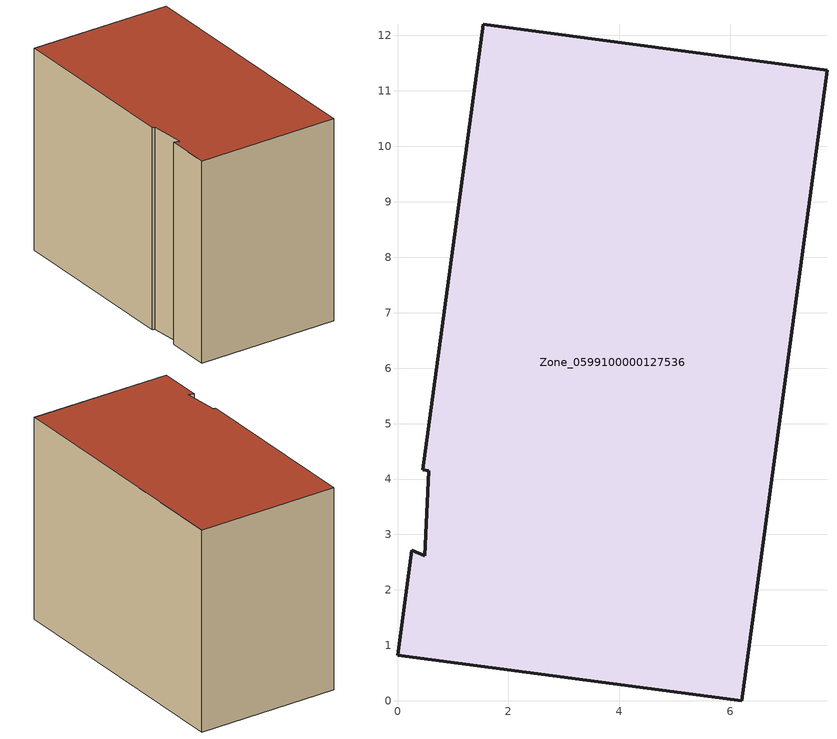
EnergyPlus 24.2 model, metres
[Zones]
Zone_0599100000127536
 floor ground (C_G): 0.49,2.62 0.56,4.15 0.46,4.17 1.55,12.2 7.75,11.38 6.21,0 0,0.82 0.26,2.72 z0
 wall outside (C_F): 6.21,0 7.75,11.38 1.55,12.2 0.46,4.17 0.56,4.15 0.49,2.62 0.26,2.72 0,0.82 6.21,0 z0:8.86
 roof outside (C_R): 0.56,4.15 0.49,2.62 0.26,2.72 0,0.82 6.21,0 7.75,11.38 1.55,12.2 0.46,4.17 z8.86
[BUILDING]
Pand.0599100000127536: North Axis=0; Terrain=City; Loads Convergence Tolerance Value=0.04; Temperature Convergence Tolerance Value=0.4; Solar Distribution=FullExterior; Maximum Number of Warmup Days=25; Minimum Number of Warmup Days=1
[Site:Location]
Rotterdam.The.Hague.AP_ZH_NLD Design_Conditions: Latitude=51.96; Longitude=4.45; Time Zone=1; Elevation=-4.5
[SITE:GROUNDTEMPERATURE:BUILDINGSURFACE]
18, 18, 18, 18, 18, 18, 18, 18, 18, 18, 18, 18
[MATERIAL] Thermal Absorptance=0.9; Solar Absorptance=0.7; Visible Absorptance=0.7
Name | Roughness | Thickness | Conductivity | Density | Specific Heat
G.TC.1946-1964 | MediumSmooth | 0.15 | 1 | 540 | 1210
F.TC.1946-1964 | Rough | 0.3 | 0.857143 | 1920 | 840
R.TC.1946-1964 | MediumRough | 0.2 | 0.235294 | 1500 | 1000
[CONSTRUCTION]
C_G: G.TC.1946-1964
C_F: F.TC.1946-1964
C_R: R.TC.1946-1964
[ZONE]
Zone_0599100000127536: Type=1; Multiplier=1; Ceiling Height=Autocalculate; Volume=Autocalculate; Floor Area=autocalculate; Part of Total Floor Area=Yes
[ZONEINFILTRATION:DESIGNFLOWRATE]
Infil_Zone_0599100000127536: Zone or ZoneList or Space or SpaceList=Zone_0599100000127536; Schedule=AlwaysOn; Design Flow Rate Calculation Method=Flow/Area; Flow Rate per Floor Area=0.003; Constant Term Coefficient=1; Temperature Term Coefficient=0; Velocity Term Coefficient=0; Velocity Squared Term Coefficient=0
[HVACTEMPLATE:ZONE:IDEALLOADSAIRSYSTEM]
Zone_0599100000127536: Maximum Heating Supply Air Temperature=50; Minimum Cooling Supply Air Temperature=13; Maximum Heating Supply Air Humidity Ratio=0.0156; Minimum Cooling Supply Air Humidity Ratio=0.0077; Heating Limit=NoLimit; Cooling Limit=NoLimit; Dehumidification Control Type=ConstantSensibleHeatRatio; Cooling Sensible Heat Ratio=0.7; Dehumidification Setpoint=60; Humidification Control Type=None; Humidification Setpoint=30; Outdoor Air Method=None; Outdoor Air Flow Rate per Person=0.00944; Outdoor Air Flow Rate per Zone Floor Area=0; Outdoor Air Flow Rate per Zone=0; Demand Controlled Ventilation Type=None; Outdoor Air Economizer Type=NoEconomizer; Heat Recovery Type=None; Sensible Heat Recovery Effectiveness=0.7; Latent Heat Recovery Effectiveness=0.65
[ZONECONTROL:THERMOSTAT]
ThermostatControl_Zone_0599100000127536: Zone or ZoneList=Zone_0599100000127536; Control Type Schedule=DualSetpointControlType; Control 1=Thermostat_Zone_0599100000127536; Temperature Difference Between Cutout And Setpoint=0
[THERMOSTATSETPOINT:DUALSETPOINT]
Thermostat_Zone_0599100000127536: Heating Setpoint Temperature Schedule=HeatingSetpoint_Zone_0599100000127536; Cooling Setpoint Temperature Schedule=CoolingSetpoint_Zone_0599100000127536
[SCHEDULE:COMPACT]
HeatingSetpoint_Zone_0599100000127536: Through: 12/31, For: AllDays, Until: 24:00, 21
CoolingSetpoint_Zone_0599100000127536: Through: 12/31, For: AllDays, Until: 24:00, 24
DualSetpointControlType: Through: 12/31, For: AllDays, Until: 24:00, 4
AlwaysOn: Through: 12/31, For: AllDays, Until: 24:00, 1
